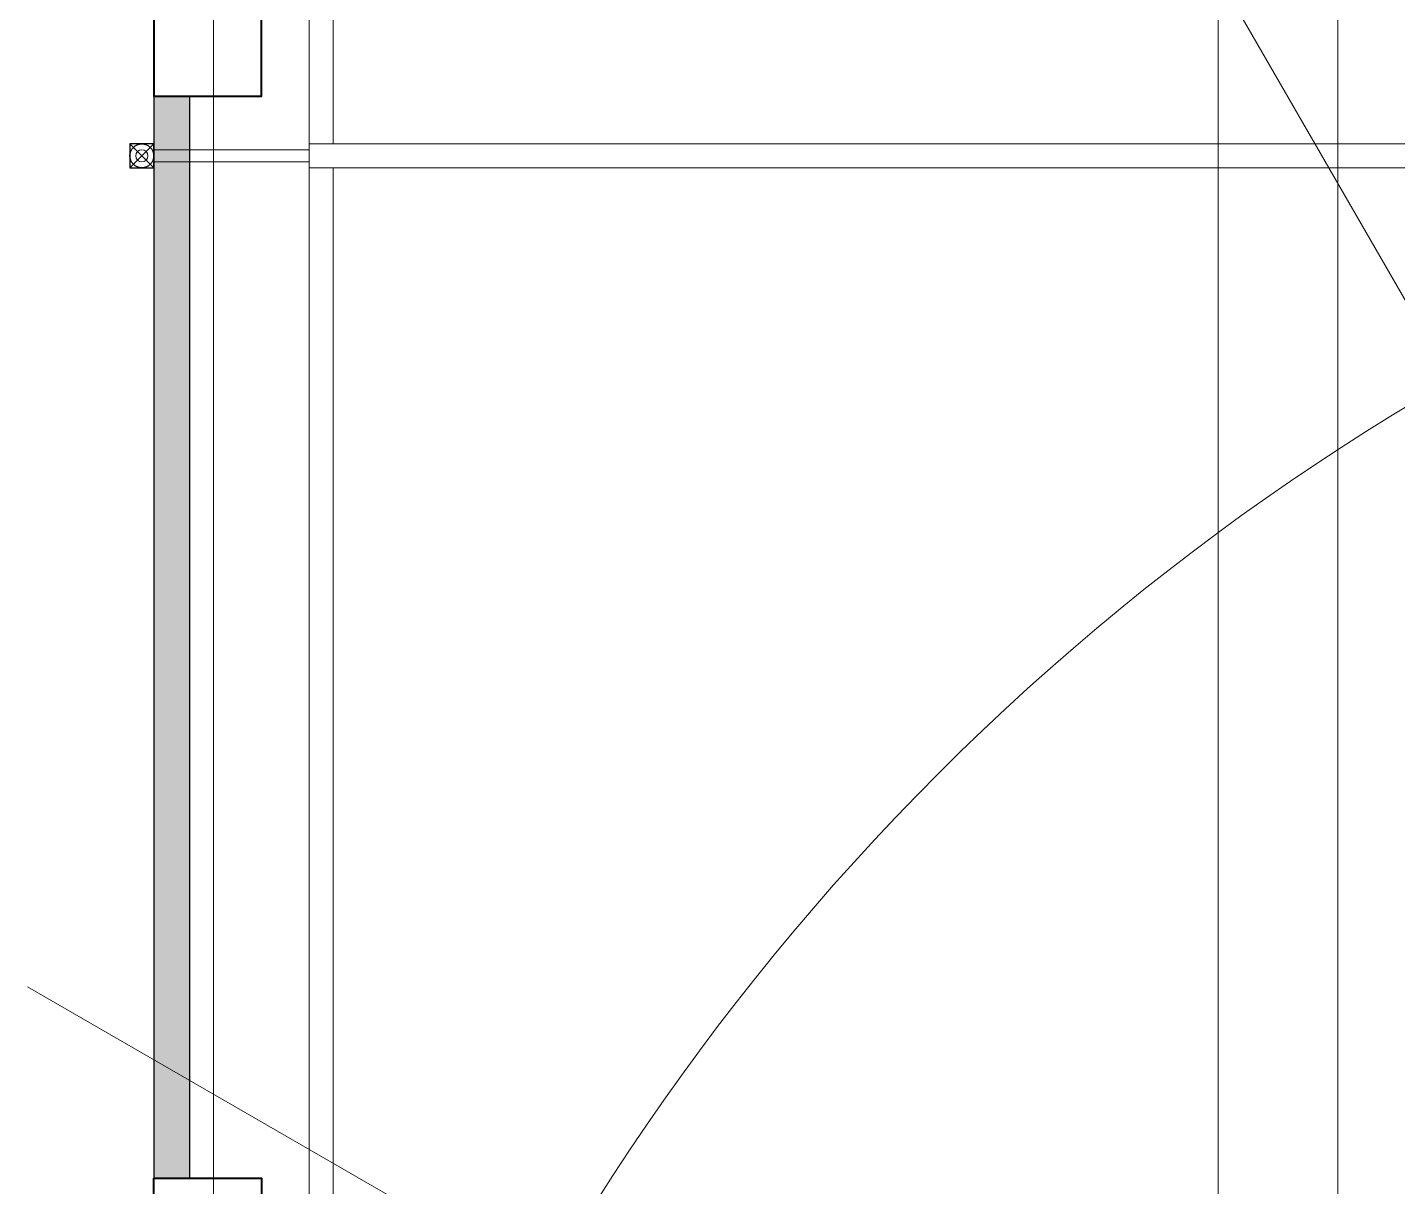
# Model space of a CAD drawing. Header units: millimetres. Extents: x 3546612 to 5615882, y 547008 to 3162891.
# Drawn here: x 5455618 to 5467075, y 2418248 to 2427942 of the extents above; entities that cross this region are included whole.
import ezdxf

# ---------------------------------------------------------------- set-up
doc = ezdxf.new("R2010")
doc.units = ezdxf.units.MM
doc.layers.add('XR-평면도$0$!!파라펫', color=9, linetype='Continuous')
for name, color, linetype, lineweight in [('XR-평면도$0$A-CNTL', 9, 'Continuous', 15), ('XR-평면도$0$A-CONC-LIN1', 9, 'Continuous', 40), ('XR-평면도$0$A-ELEV-LIN2', 9, 'Continuous', 25), ('XR-평면도$0$A-ELEV-LIN3', 9, 'Continuous', 18), ('XR-평면도$0$A-XXXX-HID', 9, 'Continuous', 18)]:
    doc.layers.add(name, color=color, linetype=linetype, lineweight=lineweight)

# ---------------------------------------------------------------- blocks, each defined once
blk = doc.blocks.new('XR-평면도$0$진입램프기둥 기준')
at = {"layer": 'XR-평면도$0$A-CONC-LIN1'}
for points in [[(827799, 1261751), (826899, 1261751), (826899, 1262851), (827799, 1262851)], [(826899, 1251801), (827799, 1251801), (827799, 1252701), (826899, 1252701)]]:
    blk.add_lwpolyline(points, close=True, dxfattribs=at)
blk = doc.blocks.new('XR-평면도$0$RAMP_올라감(기준층) (210411)')
at = {"layer": 'XR-평면도$0$A-CNTL', "ltscale": 300}
for points in [[(11300, 40700), (11300, -40700)], [(20700, 40700), (20700, -40700)], [(0, -15000), (22257, -27850)], [(0, -15000), (12850, -37257)]]:
    blk.add_lwpolyline(points, dxfattribs=at)
for points in [[(-20700, 15000), (-20700, -15000, 0.414214), (0, -35700, 0.414214), (20700, -15000), (20700, 15000, 0.414214), (0, 35700, 0.414214)], [(-11300, 15000), (-11300, -15000, 0.414214), (0, -26300, 0.414214), (11300, -15000), (11300, 15000, 0.414214), (0, 26300, 0.414214)]]:
    blk.add_lwpolyline(points, format="xyb", close=True, dxfattribs=at)
at = {"layer": 'XR-평면도$0$A-CONC-LIN1'}
for points in [[(21200, -26250), (20300, -26250), (20300, -25150), (21200, -25150)], [(20300, -36200), (21200, -36200), (21200, -35300), (20300, -35300)]]:
    blk.add_lwpolyline(points, close=True, dxfattribs=at)
at = {"layer": 'XR-평면도$0$A-ELEV-LIN2'}
blk.add_line((20900, -26250), (20900, -35300), dxfattribs=at)
blk.add_lwpolyline([(21200, -35300), (21200, 14500)], dxfattribs=at)
blk.add_lwpolyline([(21200, -34900), (21400, -34900), (21400, -34700), (21200, -34700)], close=True, dxfattribs=at)
blk.add_circle((21300, -34800), 100, dxfattribs=at)
at = {"layer": 'XR-평면도$0$A-ELEV-LIN3'}
for p, q in [((19700, -34700), (19900, -34700)), ((21200, -34900), (21400, -34700)), ((21200, -34700), (21400, -34900))]:
    blk.add_line(p, q, dxfattribs=at)
blk.add_lwpolyline([(19900, -36700), (19900, 15000, 0.414214), (0, 34900, 0.414214), (-19900, 15000), (-19900, -36700)], format="xyb", dxfattribs=at)
for points in [[(-12100, 15000), (-12100, -15000, 0.414214), (0, -27100, 0.414214), (12100, -15000), (12100, 15000, 0.414214), (0, 27100, 0.414214)], [(-19700, -15700), (-12280, -15700, 0.397632), (0, -27300, 0.397632), (12280, -15700), (19700, -15700), (19700, -34700), (-19700, -34700)]]:
    blk.add_lwpolyline(points, format="xyb", close=True, dxfattribs=at)
for points in [[(19900, -34900), (-19900, -34900)], [(19700, -36200), (19700, -34900)]]:
    blk.add_lwpolyline(points, dxfattribs=at)
at = {"layer": 'XR-평면도$0$A-XXXX-HID', "ltscale": 100}
for points in [[(21200, -34750), (19900, -34750)], [(21200, -34850), (19900, -34850)]]:
    blk.add_lwpolyline(points, dxfattribs=at)
blk.add_circle((21300, -34800), 50, dxfattribs=at)
blk.add_blockref('XR-평면도$0$진입램프기둥 기준', (-806599, -1288001))
blk = doc.blocks.new('XR-평면도$0$중심선(210216)')
at = {"layer": 'XR-평면도$0$A-CNTL', "ltscale": 300}
blk.add_lwpolyline([(143000, 206000), (143000, -10000)], dxfattribs=at)
blk = doc.blocks.new('XR-평면도$0$3층진입램프 파라펫')
at = {"layer": 'XR-평면도$0$!!파라펫'}
h = blk.add_hatch(color=9, dxfattribs=at)
h.dxf.hatch_style = 1
h.paths.add_polyline_path([(619080, 1271607), (618780, 1271607), (618780, 1280657), (619080, 1280657)])
blk.add_lwpolyline([(618780, 1271607), (619080, 1271607), (619080, 1280657), (618780, 1280657)], close=True, dxfattribs=at)

msp = doc.modelspace()

# ---------------------------------------------------------------- block references
at = {"rotation": 180}
msp.add_blockref('XR-평면도$0$RAMP_올라감(기준층) (210411)', (5477875, 2392067.6), dxfattribs=at)
msp.add_blockref('XR-평면도$0$3층진입램프 파라펫', (4837895.3, 1146710.6))
msp.add_blockref('XR-평면도$0$3층진입램프 파라펫', (4837895.3, 1146710.6))
msp.add_blockref('XR-평면도$0$3층진입램프 파라펫', (4837895.3, 1146710.6))
at = {"layer": 'XR-평면도$0$A-CNTL'}
msp.add_blockref('XR-평면도$0$중심선(210216)', (5322575, 2339367.6), dxfattribs=at)

doc.saveas('drawing.dxf')
